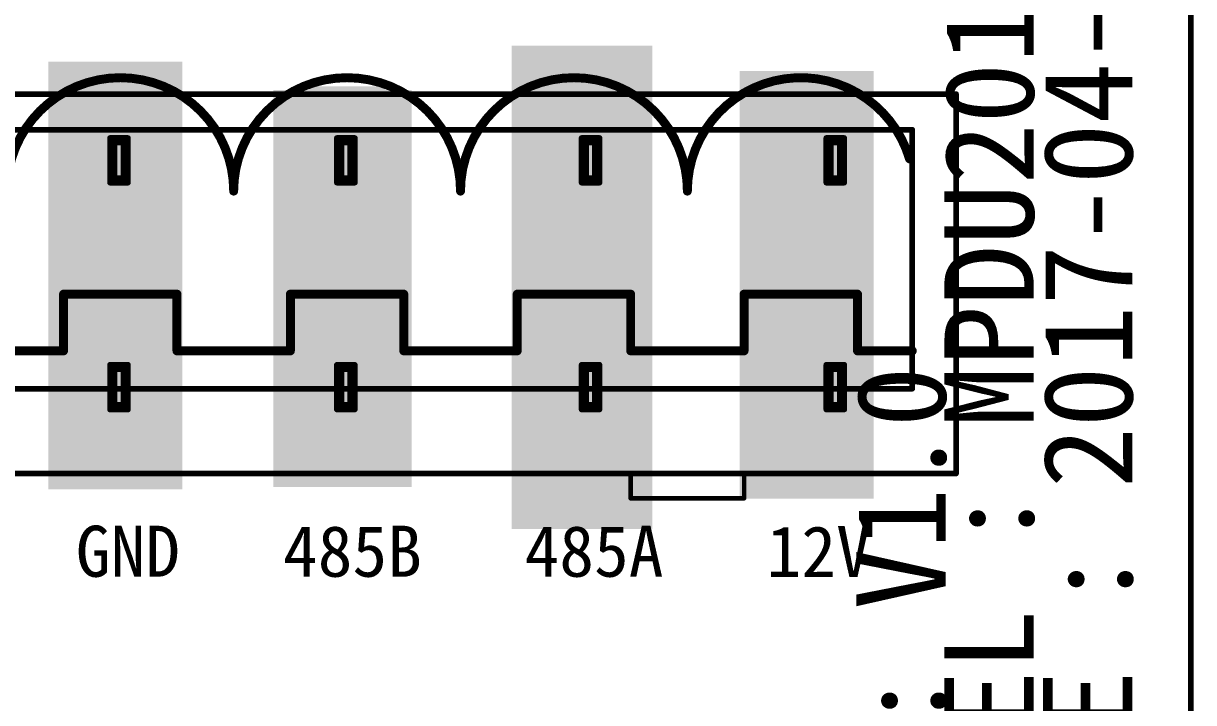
# Model space of a CAD drawing. Header units: inches. Extents: x 32166 to 66782, y 2386 to 7162.
# Drawn here: x 32972.6 to 33234.7, y 3552 to 3704.1 of the extents above; entities that cross this region are included whole.
import ezdxf

# ---------------------------------------------------------------- set-up
doc = ezdxf.new("R2010")
doc.units = ezdxf.units.IN
doc.header["$LTSCALE"] = 0.64311
doc.header["$MEASUREMENT"] = 0
for name, color, linetype in [('KEEPOUTLAYER', 6, 'CONTINUOUS'), ('MIDLAYER9', 2, 'CONTINUOUS'), ('MULTILAYER', 9, 'CONTINUOUS'), ('TOPLAYER', 1, 'CONTINUOUS'), ('TOPOVERLAY', 2, 'CONTINUOUS'), ('TOPSOLDER', 216, 'CONTINUOUS')]:
    doc.layers.add(name, color=color, linetype=linetype)
doc.styles.get("Standard").update_dxf_attribs({"font": 'txt', "width": 0.8})

msp = doc.modelspace()

# ---------------------------------------------------------------- linework, layer by layer
at = {"layer": 'KEEPOUTLAYER', "const_width": 1.28}
msp.add_lwpolyline([(33234.02, 3394.92), (33234.02, 3894.92)], dxfattribs=at)
at = {"layer": 'MIDLAYER9'}
for points in [[(32986.8, 3658.95), (33001.8, 3658.95), (32986.8, 3688.95), (33001.8, 3688.95)], [(33037.6, 3658.95), (33052.6, 3658.95), (33037.6, 3688.95), (33052.6, 3688.95)], [(33088.4, 3658.95), (33103.4, 3658.95), (33088.4, 3688.95), (33103.4, 3688.95)], [(33139.2, 3658.95), (33154.2, 3658.95), (33139.2, 3688.95), (33154.2, 3688.95)], [(32986.8, 3608.11), (33001.8, 3608.11), (32986.8, 3638.11), (33001.8, 3638.11)], [(33037.6, 3608.11), (33052.6, 3608.11), (33037.6, 3638.11), (33052.6, 3638.11)], [(33088.4, 3608.11), (33103.4, 3608.11), (33088.4, 3638.11), (33103.4, 3638.11)], [(33139.2, 3608.11), (33154.2, 3608.11), (33139.2, 3638.11), (33154.2, 3638.11)]]:
    msp.add_solid(points, dxfattribs=at)
at = {"layer": 'MULTILAYER'}
for points in [[(32986.8, 3658.95), (33001.8, 3658.95), (32986.8, 3688.95), (33001.8, 3688.95)], [(33037.6, 3658.95), (33052.6, 3658.95), (33037.6, 3688.95), (33052.6, 3688.95)], [(33088.4, 3658.95), (33103.4, 3658.95), (33088.4, 3688.95), (33103.4, 3688.95)], [(33139.2, 3658.95), (33154.2, 3658.95), (33139.2, 3688.95), (33154.2, 3688.95)], [(32986.8, 3608.11), (33001.8, 3608.11), (32986.8, 3638.11), (33001.8, 3638.11)], [(33037.6, 3608.11), (33052.6, 3608.11), (33037.6, 3638.11), (33052.6, 3638.11)], [(33088.4, 3608.11), (33103.4, 3608.11), (33088.4, 3638.11), (33103.4, 3638.11)], [(33139.2, 3608.11), (33154.2, 3608.11), (33139.2, 3638.11), (33154.2, 3638.11)]]:
    msp.add_solid(points, dxfattribs=at)
at = {"layer": 'TOPLAYER'}
for points in [[(33081.93, 3590.87), (33113.42, 3590.87), (33081.93, 3699.08), (33113.42, 3699.08)], [(32978.23, 3599.75), (33008.21, 3599.75), (32978.23, 3695.51), (33008.21, 3695.51)], [(33133.03, 3597.65), (33163.01, 3597.65), (33133.03, 3693.41), (33163.01, 3693.41)], [(32986.8, 3658.95), (33001.8, 3658.95), (32986.8, 3688.95), (33001.8, 3688.95)], [(33028.59, 3600.27), (33059.58, 3600.27), (33028.59, 3689.17), (33059.58, 3689.17)], [(33037.6, 3658.95), (33052.6, 3658.95), (33037.6, 3688.95), (33052.6, 3688.95)], [(33088.4, 3658.95), (33103.4, 3658.95), (33088.4, 3688.95), (33103.4, 3688.95)], [(33139.2, 3658.95), (33154.2, 3658.95), (33139.2, 3688.95), (33154.2, 3688.95)], [(32986.8, 3608.11), (33001.8, 3608.11), (32986.8, 3638.11), (33001.8, 3638.11)], [(33037.6, 3608.11), (33052.6, 3608.11), (33037.6, 3638.11), (33052.6, 3638.11)], [(33088.4, 3608.11), (33103.4, 3608.11), (33088.4, 3638.11), (33103.4, 3638.11)], [(33139.2, 3608.11), (33154.2, 3608.11), (33139.2, 3638.11), (33154.2, 3638.11)]]:
    msp.add_solid(points, dxfattribs=at)
at = {"layer": 'TOPOVERLAY', "const_width": 2}
for points in [[(32968.9, 3666.53, -1), (33019.7, 3666.53)], [(33019.7, 3666.53, -1), (33070.5, 3666.53)], [(33070.5, 3666.53, -1), (33121.3, 3666.53)], [(33121.3, 3666.53, -0.865389), (33171.05, 3673.75)]]:
    msp.add_lwpolyline(points, format="xyb", dxfattribs=at)
at = {"layer": 'TOPOVERLAY'}
for points, const_width in [([(32806.66, 3688.27), (33181.46, 3688.27)], 1.27), ([(33181.46, 3603.27), (33181.46, 3688.27)], 1.27), ([(32816.46, 3680.27), (33171.66, 3680.27)], 1.27), ([(33171.66, 3622.27), (33171.66, 3680.27)], 1.27), ([(32992.02, 3678.42), (32996.02, 3678.42)], 1.28), ([(32992.02, 3678.42), (32993.02, 3677.42)], 1.28), ([(32992.02, 3668.42), (32992.02, 3678.42)], 1.28), ([(32993.02, 3677.42), (32995.02, 3677.42)], 1.28), ([(32993.02, 3669.42), (32993.02, 3677.42)], 1.28), ([(32995.02, 3677.42), (32996.02, 3678.42)], 1.28), ([(32995.02, 3669.42), (32995.02, 3677.42)], 1.28), ([(32996.02, 3668.42), (32996.02, 3678.42)], 1.28), ([(33042.82, 3678.42), (33043.82, 3677.42)], 1.28), ([(33042.82, 3678.42), (33046.82, 3678.42)], 1.28), ([(33042.82, 3668.42), (33042.82, 3678.42)], 1.28), ([(33043.82, 3669.42), (33043.82, 3677.42)], 1.28), ([(33043.82, 3677.42), (33045.82, 3677.42)], 1.28), ([(33045.82, 3677.42), (33046.82, 3678.42)], 1.28), ([(33045.82, 3669.42), (33045.82, 3677.42)], 1.28), ([(33046.82, 3668.42), (33046.82, 3678.42)], 1.28), ([(33097.62, 3678.42), (33098.62, 3677.42)], 1.28), ([(33097.62, 3668.42), (33097.62, 3678.42)], 1.28), ([(33097.62, 3678.42), (33101.62, 3678.42)], 1.28), ([(33098.62, 3669.42), (33098.62, 3677.42)], 1.28), ([(33098.62, 3677.42), (33100.62, 3677.42)], 1.28), ([(33100.62, 3677.42), (33101.62, 3678.42)], 1.28), ([(33100.62, 3669.42), (33100.62, 3677.42)], 1.28), ([(33101.62, 3668.42), (33101.62, 3678.42)], 1.28), ([(33152.42, 3668.42), (33152.42, 3678.42)], 1.28), ([(33152.42, 3678.42), (33153.42, 3677.42)], 1.28), ([(33152.42, 3678.42), (33156.42, 3678.42)], 1.28), ([(33153.42, 3669.42), (33153.42, 3677.42)], 1.28), ([(33153.42, 3677.42), (33155.42, 3677.42)], 1.28), ([(33155.42, 3677.42), (33156.42, 3678.42)], 1.28), ([(33155.42, 3669.42), (33155.42, 3677.42)], 1.28), ([(33156.42, 3668.42), (33156.42, 3678.42)], 1.28), ([(32992.02, 3668.42), (32993.02, 3669.42)], 1.28), ([(32992.02, 3668.42), (32996.02, 3668.42)], 1.28), ([(32993.02, 3669.42), (32995.02, 3669.42)], 1.28), ([(32995.02, 3669.42), (32996.02, 3668.42)], 1.28), ([(33042.82, 3668.42), (33043.82, 3669.42)], 1.28), ([(33042.82, 3668.42), (33046.82, 3668.42)], 1.28), ([(33043.82, 3669.42), (33045.82, 3669.42)], 1.28), ([(33045.82, 3669.42), (33046.82, 3668.42)], 1.28), ([(33097.62, 3668.42), (33098.62, 3669.42)], 1.28), ([(33097.62, 3668.42), (33101.62, 3668.42)], 1.28), ([(33098.62, 3669.42), (33100.62, 3669.42)], 1.28), ([(33100.62, 3669.42), (33101.62, 3668.42)], 1.28), ([(33152.42, 3668.42), (33153.42, 3669.42)], 1.28), ([(33152.42, 3668.42), (33156.42, 3668.42)], 1.28), ([(33153.42, 3669.42), (33155.42, 3669.42)], 1.28), ([(33155.42, 3669.42), (33156.42, 3668.42)], 1.28), ([(32981.6, 3630.75), (32981.6, 3643.45)], 2), ([(32981.6, 3643.45), (33007, 3643.45)], 2), ([(33007, 3630.75), (33007, 3643.45)], 2), ([(33032.4, 3630.75), (33032.4, 3643.45)], 2), ([(33032.4, 3643.45), (33057.8, 3643.45)], 2), ([(33057.8, 3630.75), (33057.8, 3643.45)], 2), ([(33083.2, 3630.75), (33083.2, 3643.45)], 2), ([(33083.2, 3643.45), (33108.6, 3643.45)], 2), ([(33108.6, 3630.75), (33108.6, 3643.45)], 2), ([(33134, 3630.75), (33134, 3643.45)], 2), ([(33134, 3643.45), (33159.4, 3643.45)], 2), ([(33159.4, 3630.75), (33159.4, 3643.45)], 2), ([(32956.2, 3630.75), (32981.6, 3630.75)], 2), ([(33007, 3630.75), (33032.4, 3630.75)], 2), ([(33057.8, 3630.75), (33083.2, 3630.75)], 2), ([(33108.6, 3630.75), (33134, 3630.75)], 2), ([(33159.4, 3630.75), (33171.66, 3630.75)], 2), ([(32992.02, 3627.62), (32993.02, 3626.62)], 1.28), ([(32992.02, 3627.62), (32996.02, 3627.62)], 1.28), ([(32992.02, 3617.62), (32992.02, 3627.62)], 1.28), ([(32993.02, 3626.62), (32995.02, 3626.62)], 1.28), ([(32993.02, 3618.62), (32993.02, 3626.62)], 1.28), ([(32995.02, 3626.62), (32996.02, 3627.62)], 1.28), ([(32995.02, 3618.62), (32995.02, 3626.62)], 1.28), ([(32996.02, 3617.62), (32996.02, 3627.62)], 1.28), ([(33042.82, 3617.62), (33042.82, 3627.62)], 1.28), ([(33042.82, 3627.62), (33043.82, 3626.62)], 1.28), ([(33042.82, 3627.62), (33046.82, 3627.62)], 1.28), ([(33043.82, 3618.62), (33043.82, 3626.62)], 1.28), ([(33043.82, 3626.62), (33045.82, 3626.62)], 1.28), ([(33045.82, 3626.62), (33046.82, 3627.62)], 1.28), ([(33045.82, 3618.62), (33045.82, 3626.62)], 1.28), ([(33046.82, 3617.62), (33046.82, 3627.62)], 1.28), ([(33097.62, 3617.62), (33097.62, 3627.62)], 1.28), ([(33097.62, 3627.62), (33098.62, 3626.62)], 1.28), ([(33097.62, 3627.62), (33101.62, 3627.62)], 1.28), ([(33098.62, 3618.62), (33098.62, 3626.62)], 1.28), ([(33098.62, 3626.62), (33100.62, 3626.62)], 1.28), ([(33100.62, 3626.62), (33101.62, 3627.62)], 1.28), ([(33100.62, 3618.62), (33100.62, 3626.62)], 1.28), ([(33101.62, 3617.62), (33101.62, 3627.62)], 1.28), ([(33152.42, 3617.62), (33152.42, 3627.62)], 1.28), ([(33152.42, 3627.62), (33153.42, 3626.62)], 1.28), ([(33152.42, 3627.62), (33156.42, 3627.62)], 1.28), ([(33153.42, 3618.62), (33153.42, 3626.62)], 1.28), ([(33153.42, 3626.62), (33155.42, 3626.62)], 1.28), ([(33155.42, 3626.62), (33156.42, 3627.62)], 1.28), ([(33155.42, 3618.62), (33155.42, 3626.62)], 1.28), ([(33156.42, 3617.62), (33156.42, 3627.62)], 1.28), ([(32816.46, 3622.27), (33171.66, 3622.27)], 1.27), ([(32992.02, 3617.62), (32993.02, 3618.62)], 1.28), ([(32993.02, 3618.62), (32995.02, 3618.62)], 1.28), ([(32995.02, 3618.62), (32996.02, 3617.62)], 1.28), ([(33042.82, 3617.62), (33043.82, 3618.62)], 1.28), ([(33043.82, 3618.62), (33045.82, 3618.62)], 1.28), ([(33045.82, 3618.62), (33046.82, 3617.62)], 1.28), ([(33097.62, 3617.62), (33098.62, 3618.62)], 1.28), ([(33098.62, 3618.62), (33100.62, 3618.62)], 1.28), ([(33100.62, 3618.62), (33101.62, 3617.62)], 1.28), ([(33152.42, 3617.62), (33153.42, 3618.62)], 1.28), ([(33153.42, 3618.62), (33155.42, 3618.62)], 1.28), ([(33155.42, 3618.62), (33156.42, 3617.62)], 1.28), ([(32992.02, 3617.62), (32996.02, 3617.62)], 1.28), ([(33042.82, 3617.62), (33046.82, 3617.62)], 1.28), ([(33097.62, 3617.62), (33101.62, 3617.62)], 1.28), ([(33152.42, 3617.62), (33156.42, 3617.62)], 1.28), ([(32806.66, 3603.27), (33181.46, 3603.27)], 1.27), ([(33108.6, 3597.71), (33108.6, 3603.27)], 1), ([(33134, 3597.71), (33134, 3603.27)], 1), ([(33108.6, 3597.71), (33134, 3597.71)], 1)]:
    msp.add_lwpolyline(points, dxfattribs=dict(at, const_width=const_width))
for points, const_width in [([(33181.78, 3688.27, 1), (33181.15, 3688.27, 1)], 0.636), ([(33181.78, 3688.27, 1), (33181.15, 3688.27, 1)], 0.636), ([(33171.98, 3680.27, 1), (33171.35, 3680.27, 1)], 0.636), ([(33171.98, 3680.27, 1), (33171.35, 3680.27, 1)], 0.636), ([(32991.7, 3678.42, 1), (32992.34, 3678.42, 1)], 0.639), ([(32991.7, 3678.42, 1), (32992.34, 3678.42, 1)], 0.639), ([(32991.7, 3678.42, 1), (32992.34, 3678.42, 1)], 0.639), ([(32992.7, 3677.42, 1), (32993.34, 3677.42, 1)], 0.639), ([(32992.7, 3677.42, 1), (32993.34, 3677.42, 1)], 0.639), ([(32992.7, 3677.42, 1), (32993.34, 3677.42, 1)], 0.639), ([(32994.7, 3677.42, 1), (32995.34, 3677.42, 1)], 0.639), ([(32994.7, 3677.42, 1), (32995.34, 3677.42, 1)], 0.639), ([(32994.7, 3677.42, 1), (32995.34, 3677.42, 1)], 0.639), ([(32995.7, 3678.42, 1), (32996.34, 3678.42, 1)], 0.639), ([(32995.7, 3678.42, 1), (32996.34, 3678.42, 1)], 0.639), ([(32995.7, 3678.42, 1), (32996.34, 3678.42, 1)], 0.639), ([(33042.5, 3678.42, 1), (33043.14, 3678.42, 1)], 0.639), ([(33042.5, 3678.42, 1), (33043.14, 3678.42, 1)], 0.639), ([(33042.5, 3678.42, 1), (33043.14, 3678.42, 1)], 0.639), ([(33043.5, 3677.42, 1), (33044.14, 3677.42, 1)], 0.639), ([(33043.5, 3677.42, 1), (33044.14, 3677.42, 1)], 0.639), ([(33043.5, 3677.42, 1), (33044.14, 3677.42, 1)], 0.639), ([(33045.5, 3677.42, 1), (33046.14, 3677.42, 1)], 0.639), ([(33045.5, 3677.42, 1), (33046.14, 3677.42, 1)], 0.639), ([(33045.5, 3677.42, 1), (33046.14, 3677.42, 1)], 0.639), ([(33046.5, 3678.42, 1), (33047.14, 3678.42, 1)], 0.639), ([(33046.5, 3678.42, 1), (33047.14, 3678.42, 1)], 0.639), ([(33046.5, 3678.42, 1), (33047.14, 3678.42, 1)], 0.639), ([(33097.3, 3678.42, 1), (33097.94, 3678.42, 1)], 0.639), ([(33097.3, 3678.42, 1), (33097.94, 3678.42, 1)], 0.639), ([(33097.3, 3678.42, 1), (33097.94, 3678.42, 1)], 0.639), ([(33098.3, 3677.42, 1), (33098.94, 3677.42, 1)], 0.639), ([(33098.3, 3677.42, 1), (33098.94, 3677.42, 1)], 0.639), ([(33098.3, 3677.42, 1), (33098.94, 3677.42, 1)], 0.639), ([(33100.3, 3677.42, 1), (33100.94, 3677.42, 1)], 0.639), ([(33100.3, 3677.42, 1), (33100.94, 3677.42, 1)], 0.639), ([(33100.3, 3677.42, 1), (33100.94, 3677.42, 1)], 0.639), ([(33101.3, 3678.42, 1), (33101.94, 3678.42, 1)], 0.639), ([(33101.3, 3678.42, 1), (33101.94, 3678.42, 1)], 0.639), ([(33101.3, 3678.42, 1), (33101.94, 3678.42, 1)], 0.639), ([(33152.1, 3678.42, 1), (33152.74, 3678.42, 1)], 0.639), ([(33152.1, 3678.42, 1), (33152.74, 3678.42, 1)], 0.639), ([(33152.1, 3678.42, 1), (33152.74, 3678.42, 1)], 0.639), ([(33153.1, 3677.42, 1), (33153.74, 3677.42, 1)], 0.639), ([(33153.1, 3677.42, 1), (33153.74, 3677.42, 1)], 0.639), ([(33153.1, 3677.42, 1), (33153.74, 3677.42, 1)], 0.639), ([(33155.1, 3677.42, 1), (33155.74, 3677.42, 1)], 0.639), ([(33155.1, 3677.42, 1), (33155.74, 3677.42, 1)], 0.639), ([(33155.1, 3677.42, 1), (33155.74, 3677.42, 1)], 0.639), ([(33156.1, 3678.42, 1), (33156.74, 3678.42, 1)], 0.639), ([(33156.1, 3678.42, 1), (33156.74, 3678.42, 1)], 0.639), ([(33156.1, 3678.42, 1), (33156.74, 3678.42, 1)], 0.639), ([(33171.55, 3673.75, 1), (33170.55, 3673.75, 1)], 1), ([(32991.7, 3668.42, 1), (32992.34, 3668.42, 1)], 0.639), ([(32991.7, 3668.42, 1), (32992.34, 3668.42, 1)], 0.639), ([(32991.7, 3668.42, 1), (32992.34, 3668.42, 1)], 0.639), ([(32992.7, 3669.42, 1), (32993.34, 3669.42, 1)], 0.639), ([(32992.7, 3669.42, 1), (32993.34, 3669.42, 1)], 0.639), ([(32992.7, 3669.42, 1), (32993.34, 3669.42, 1)], 0.639), ([(32994.7, 3669.42, 1), (32995.34, 3669.42, 1)], 0.639), ([(32994.7, 3669.42, 1), (32995.34, 3669.42, 1)], 0.639), ([(32994.7, 3669.42, 1), (32995.34, 3669.42, 1)], 0.639), ([(32995.7, 3668.42, 1), (32996.34, 3668.42, 1)], 0.639), ([(32995.7, 3668.42, 1), (32996.34, 3668.42, 1)], 0.639), ([(32995.7, 3668.42, 1), (32996.34, 3668.42, 1)], 0.639), ([(33042.5, 3668.42, 1), (33043.14, 3668.42, 1)], 0.639), ([(33042.5, 3668.42, 1), (33043.14, 3668.42, 1)], 0.639), ([(33042.5, 3668.42, 1), (33043.14, 3668.42, 1)], 0.639), ([(33043.5, 3669.42, 1), (33044.14, 3669.42, 1)], 0.639), ([(33043.5, 3669.42, 1), (33044.14, 3669.42, 1)], 0.639), ([(33043.5, 3669.42, 1), (33044.14, 3669.42, 1)], 0.639), ([(33045.5, 3669.42, 1), (33046.14, 3669.42, 1)], 0.639), ([(33045.5, 3669.42, 1), (33046.14, 3669.42, 1)], 0.639), ([(33045.5, 3669.42, 1), (33046.14, 3669.42, 1)], 0.639), ([(33046.5, 3668.42, 1), (33047.14, 3668.42, 1)], 0.639), ([(33046.5, 3668.42, 1), (33047.14, 3668.42, 1)], 0.639), ([(33046.5, 3668.42, 1), (33047.14, 3668.42, 1)], 0.639), ([(33097.3, 3668.42, 1), (33097.94, 3668.42, 1)], 0.639), ([(33097.3, 3668.42, 1), (33097.94, 3668.42, 1)], 0.639), ([(33097.3, 3668.42, 1), (33097.94, 3668.42, 1)], 0.639), ([(33098.3, 3669.42, 1), (33098.94, 3669.42, 1)], 0.639), ([(33098.3, 3669.42, 1), (33098.94, 3669.42, 1)], 0.639), ([(33098.3, 3669.42, 1), (33098.94, 3669.42, 1)], 0.639), ([(33100.3, 3669.42, 1), (33100.94, 3669.42, 1)], 0.639), ([(33100.3, 3669.42, 1), (33100.94, 3669.42, 1)], 0.639), ([(33100.3, 3669.42, 1), (33100.94, 3669.42, 1)], 0.639), ([(33101.3, 3668.42, 1), (33101.94, 3668.42, 1)], 0.639), ([(33101.3, 3668.42, 1), (33101.94, 3668.42, 1)], 0.639), ([(33101.3, 3668.42, 1), (33101.94, 3668.42, 1)], 0.639), ([(33152.1, 3668.42, 1), (33152.74, 3668.42, 1)], 0.639), ([(33152.1, 3668.42, 1), (33152.74, 3668.42, 1)], 0.639), ([(33152.1, 3668.42, 1), (33152.74, 3668.42, 1)], 0.639), ([(33153.1, 3669.42, 1), (33153.74, 3669.42, 1)], 0.639), ([(33153.1, 3669.42, 1), (33153.74, 3669.42, 1)], 0.639), ([(33153.1, 3669.42, 1), (33153.74, 3669.42, 1)], 0.639), ([(33155.1, 3669.42, 1), (33155.74, 3669.42, 1)], 0.639), ([(33155.1, 3669.42, 1), (33155.74, 3669.42, 1)], 0.639), ([(33155.1, 3669.42, 1), (33155.74, 3669.42, 1)], 0.639), ([(33156.1, 3668.42, 1), (33156.74, 3668.42, 1)], 0.639), ([(33156.1, 3668.42, 1), (33156.74, 3668.42, 1)], 0.639), ([(33156.1, 3668.42, 1), (33156.74, 3668.42, 1)], 0.639), ([(33020.2, 3666.53, 1), (33019.2, 3666.53, 1)], 1), ([(33020.2, 3666.53, 1), (33019.2, 3666.53, 1)], 1), ([(33071, 3666.53, 1), (33070, 3666.53, 1)], 1), ([(33071, 3666.53, 1), (33070, 3666.53, 1)], 1), ([(33121.8, 3666.53, 1), (33120.8, 3666.53, 1)], 1), ([(33121.8, 3666.53, 1), (33120.8, 3666.53, 1)], 1), ([(32982.1, 3643.45, 1), (32981.1, 3643.45, 1)], 1), ([(32982.1, 3643.45, 1), (32981.1, 3643.45, 1)], 1), ([(33007.5, 3643.45, 1), (33006.5, 3643.45, 1)], 1), ([(33007.5, 3643.45, 1), (33006.5, 3643.45, 1)], 1), ([(33032.9, 3643.45, 1), (33031.9, 3643.45, 1)], 1), ([(33032.9, 3643.45, 1), (33031.9, 3643.45, 1)], 1), ([(33058.3, 3643.45, 1), (33057.3, 3643.45, 1)], 1), ([(33058.3, 3643.45, 1), (33057.3, 3643.45, 1)], 1), ([(33083.7, 3643.45, 1), (33082.7, 3643.45, 1)], 1), ([(33083.7, 3643.45, 1), (33082.7, 3643.45, 1)], 1), ([(33109.1, 3643.45, 1), (33108.1, 3643.45, 1)], 1), ([(33109.1, 3643.45, 1), (33108.1, 3643.45, 1)], 1), ([(33134.5, 3643.45, 1), (33133.5, 3643.45, 1)], 1), ([(33134.5, 3643.45, 1), (33133.5, 3643.45, 1)], 1), ([(33159.9, 3643.45, 1), (33158.9, 3643.45, 1)], 1), ([(33159.9, 3643.45, 1), (33158.9, 3643.45, 1)], 1), ([(32982.1, 3630.75, 1), (32981.1, 3630.75, 1)], 1), ([(32982.1, 3630.75, 1), (32981.1, 3630.75, 1)], 1), ([(33007.5, 3630.75, 1), (33006.5, 3630.75, 1)], 1), ([(33007.5, 3630.75, 1), (33006.5, 3630.75, 1)], 1), ([(33032.9, 3630.75, 1), (33031.9, 3630.75, 1)], 1), ([(33032.9, 3630.75, 1), (33031.9, 3630.75, 1)], 1), ([(33058.3, 3630.75, 1), (33057.3, 3630.75, 1)], 1), ([(33058.3, 3630.75, 1), (33057.3, 3630.75, 1)], 1), ([(33083.7, 3630.75, 1), (33082.7, 3630.75, 1)], 1), ([(33083.7, 3630.75, 1), (33082.7, 3630.75, 1)], 1), ([(33109.1, 3630.75, 1), (33108.1, 3630.75, 1)], 1), ([(33109.1, 3630.75, 1), (33108.1, 3630.75, 1)], 1), ([(33134.5, 3630.75, 1), (33133.5, 3630.75, 1)], 1), ([(33134.5, 3630.75, 1), (33133.5, 3630.75, 1)], 1), ([(33159.9, 3630.75, 1), (33158.9, 3630.75, 1)], 1), ([(33159.9, 3630.75, 1), (33158.9, 3630.75, 1)], 1), ([(33172.16, 3630.75, 1), (33171.16, 3630.75, 1)], 1), ([(32991.7, 3627.62, 1), (32992.34, 3627.62, 1)], 0.639), ([(32991.7, 3627.62, 1), (32992.34, 3627.62, 1)], 0.639), ([(32991.7, 3627.62, 1), (32992.34, 3627.62, 1)], 0.639), ([(32992.7, 3626.62, 1), (32993.34, 3626.62, 1)], 0.639), ([(32992.7, 3626.62, 1), (32993.34, 3626.62, 1)], 0.639), ([(32992.7, 3626.62, 1), (32993.34, 3626.62, 1)], 0.639), ([(32994.7, 3626.62, 1), (32995.34, 3626.62, 1)], 0.639), ([(32994.7, 3626.62, 1), (32995.34, 3626.62, 1)], 0.639), ([(32994.7, 3626.62, 1), (32995.34, 3626.62, 1)], 0.639), ([(32995.7, 3627.62, 1), (32996.34, 3627.62, 1)], 0.639), ([(32995.7, 3627.62, 1), (32996.34, 3627.62, 1)], 0.639), ([(32995.7, 3627.62, 1), (32996.34, 3627.62, 1)], 0.639), ([(33042.5, 3627.62, 1), (33043.14, 3627.62, 1)], 0.639), ([(33042.5, 3627.62, 1), (33043.14, 3627.62, 1)], 0.639), ([(33042.5, 3627.62, 1), (33043.14, 3627.62, 1)], 0.639), ([(33043.5, 3626.62, 1), (33044.14, 3626.62, 1)], 0.639), ([(33043.5, 3626.62, 1), (33044.14, 3626.62, 1)], 0.639), ([(33043.5, 3626.62, 1), (33044.14, 3626.62, 1)], 0.639), ([(33045.5, 3626.62, 1), (33046.14, 3626.62, 1)], 0.639), ([(33045.5, 3626.62, 1), (33046.14, 3626.62, 1)], 0.639), ([(33045.5, 3626.62, 1), (33046.14, 3626.62, 1)], 0.639), ([(33046.5, 3627.62, 1), (33047.14, 3627.62, 1)], 0.639), ([(33046.5, 3627.62, 1), (33047.14, 3627.62, 1)], 0.639), ([(33046.5, 3627.62, 1), (33047.14, 3627.62, 1)], 0.639), ([(33097.3, 3627.62, 1), (33097.94, 3627.62, 1)], 0.639), ([(33097.3, 3627.62, 1), (33097.94, 3627.62, 1)], 0.639), ([(33097.3, 3627.62, 1), (33097.94, 3627.62, 1)], 0.639), ([(33098.3, 3626.62, 1), (33098.94, 3626.62, 1)], 0.639), ([(33098.3, 3626.62, 1), (33098.94, 3626.62, 1)], 0.639), ([(33098.3, 3626.62, 1), (33098.94, 3626.62, 1)], 0.639), ([(33100.3, 3626.62, 1), (33100.94, 3626.62, 1)], 0.639), ([(33100.3, 3626.62, 1), (33100.94, 3626.62, 1)], 0.639), ([(33100.3, 3626.62, 1), (33100.94, 3626.62, 1)], 0.639), ([(33101.3, 3627.62, 1), (33101.94, 3627.62, 1)], 0.639), ([(33101.3, 3627.62, 1), (33101.94, 3627.62, 1)], 0.639), ([(33101.3, 3627.62, 1), (33101.94, 3627.62, 1)], 0.639), ([(33152.1, 3627.62, 1), (33152.74, 3627.62, 1)], 0.639), ([(33152.1, 3627.62, 1), (33152.74, 3627.62, 1)], 0.639), ([(33152.1, 3627.62, 1), (33152.74, 3627.62, 1)], 0.639), ([(33153.1, 3626.62, 1), (33153.74, 3626.62, 1)], 0.639), ([(33153.1, 3626.62, 1), (33153.74, 3626.62, 1)], 0.639), ([(33153.1, 3626.62, 1), (33153.74, 3626.62, 1)], 0.639), ([(33155.1, 3626.62, 1), (33155.74, 3626.62, 1)], 0.639), ([(33155.1, 3626.62, 1), (33155.74, 3626.62, 1)], 0.639), ([(33155.1, 3626.62, 1), (33155.74, 3626.62, 1)], 0.639), ([(33156.1, 3627.62, 1), (33156.74, 3627.62, 1)], 0.639), ([(33156.1, 3627.62, 1), (33156.74, 3627.62, 1)], 0.639), ([(33156.1, 3627.62, 1), (33156.74, 3627.62, 1)], 0.639), ([(33171.98, 3622.27, 1), (33171.35, 3622.27, 1)], 0.636), ([(33171.98, 3622.27, 1), (33171.35, 3622.27, 1)], 0.636), ([(32992.7, 3618.62, 1), (32993.34, 3618.62, 1)], 0.639), ([(32992.7, 3618.62, 1), (32993.34, 3618.62, 1)], 0.639), ([(32992.7, 3618.62, 1), (32993.34, 3618.62, 1)], 0.639), ([(32994.7, 3618.62, 1), (32995.34, 3618.62, 1)], 0.639), ([(32994.7, 3618.62, 1), (32995.34, 3618.62, 1)], 0.639), ([(32994.7, 3618.62, 1), (32995.34, 3618.62, 1)], 0.639), ([(33043.5, 3618.62, 1), (33044.14, 3618.62, 1)], 0.639), ([(33043.5, 3618.62, 1), (33044.14, 3618.62, 1)], 0.639), ([(33043.5, 3618.62, 1), (33044.14, 3618.62, 1)], 0.639), ([(33045.5, 3618.62, 1), (33046.14, 3618.62, 1)], 0.639), ([(33045.5, 3618.62, 1), (33046.14, 3618.62, 1)], 0.639), ([(33045.5, 3618.62, 1), (33046.14, 3618.62, 1)], 0.639), ([(33098.3, 3618.62, 1), (33098.94, 3618.62, 1)], 0.639), ([(33098.3, 3618.62, 1), (33098.94, 3618.62, 1)], 0.639), ([(33098.3, 3618.62, 1), (33098.94, 3618.62, 1)], 0.639), ([(33100.3, 3618.62, 1), (33100.94, 3618.62, 1)], 0.639), ([(33100.3, 3618.62, 1), (33100.94, 3618.62, 1)], 0.639), ([(33100.3, 3618.62, 1), (33100.94, 3618.62, 1)], 0.639), ([(33153.1, 3618.62, 1), (33153.74, 3618.62, 1)], 0.639), ([(33153.1, 3618.62, 1), (33153.74, 3618.62, 1)], 0.639), ([(33153.1, 3618.62, 1), (33153.74, 3618.62, 1)], 0.639), ([(33155.1, 3618.62, 1), (33155.74, 3618.62, 1)], 0.639), ([(33155.1, 3618.62, 1), (33155.74, 3618.62, 1)], 0.639), ([(33155.1, 3618.62, 1), (33155.74, 3618.62, 1)], 0.639), ([(32991.7, 3617.62, 1), (32992.34, 3617.62, 1)], 0.639), ([(32991.7, 3617.62, 1), (32992.34, 3617.62, 1)], 0.639), ([(32991.7, 3617.62, 1), (32992.34, 3617.62, 1)], 0.639), ([(32995.7, 3617.62, 1), (32996.34, 3617.62, 1)], 0.639), ([(32995.7, 3617.62, 1), (32996.34, 3617.62, 1)], 0.639), ([(32995.7, 3617.62, 1), (32996.34, 3617.62, 1)], 0.639), ([(33042.5, 3617.62, 1), (33043.14, 3617.62, 1)], 0.639), ([(33042.5, 3617.62, 1), (33043.14, 3617.62, 1)], 0.639), ([(33042.5, 3617.62, 1), (33043.14, 3617.62, 1)], 0.639), ([(33046.5, 3617.62, 1), (33047.14, 3617.62, 1)], 0.639), ([(33046.5, 3617.62, 1), (33047.14, 3617.62, 1)], 0.639), ([(33046.5, 3617.62, 1), (33047.14, 3617.62, 1)], 0.639), ([(33097.3, 3617.62, 1), (33097.94, 3617.62, 1)], 0.639), ([(33097.3, 3617.62, 1), (33097.94, 3617.62, 1)], 0.639), ([(33097.3, 3617.62, 1), (33097.94, 3617.62, 1)], 0.639), ([(33101.3, 3617.62, 1), (33101.94, 3617.62, 1)], 0.639), ([(33101.3, 3617.62, 1), (33101.94, 3617.62, 1)], 0.639), ([(33101.3, 3617.62, 1), (33101.94, 3617.62, 1)], 0.639), ([(33152.1, 3617.62, 1), (33152.74, 3617.62, 1)], 0.639), ([(33152.1, 3617.62, 1), (33152.74, 3617.62, 1)], 0.639), ([(33152.1, 3617.62, 1), (33152.74, 3617.62, 1)], 0.639), ([(33156.1, 3617.62, 1), (33156.74, 3617.62, 1)], 0.639), ([(33156.1, 3617.62, 1), (33156.74, 3617.62, 1)], 0.639), ([(33156.1, 3617.62, 1), (33156.74, 3617.62, 1)], 0.639), ([(33108.85, 3603.27, 1), (33108.35, 3603.27, 1)], 0.5), ([(33134.25, 3603.27, 1), (33133.75, 3603.27, 1)], 0.5), ([(33181.78, 3603.27, 1), (33181.15, 3603.27, 1)], 0.636), ([(33181.78, 3603.27, 1), (33181.15, 3603.27, 1)], 0.636), ([(33108.85, 3597.71, 1), (33108.35, 3597.71, 1)], 0.5), ([(33108.85, 3597.71, 1), (33108.35, 3597.71, 1)], 0.5), ([(33134.25, 3597.71, 1), (33133.75, 3597.71, 1)], 0.5), ([(33134.25, 3597.71, 1), (33133.75, 3597.71, 1)], 0.5)]:
    msp.add_lwpolyline(points, format="xyb", close=True, dxfattribs=dict(at, const_width=const_width))
at = {"layer": 'TOPSOLDER'}
for points in [[(32985.78, 3657.93), (33002.81, 3657.93), (32985.78, 3689.96), (33002.81, 3689.96)], [(33036.58, 3657.93), (33053.61, 3657.93), (33036.58, 3689.96), (33053.61, 3689.96)], [(33087.38, 3657.93), (33104.41, 3657.93), (33087.38, 3689.96), (33104.41, 3689.96)], [(33138.18, 3657.93), (33155.21, 3657.93), (33138.18, 3689.96), (33155.21, 3689.96)], [(32985.78, 3607.1), (33002.81, 3607.1), (32985.78, 3639.13), (33002.81, 3639.13)], [(33036.58, 3607.1), (33053.61, 3607.1), (33036.58, 3639.13), (33053.61, 3639.13)], [(33087.38, 3607.1), (33104.41, 3607.1), (33087.38, 3639.13), (33104.41, 3639.13)], [(33138.18, 3607.1), (33155.21, 3607.1), (33138.18, 3639.13), (33155.21, 3639.13)]]:
    msp.add_solid(points, dxfattribs=at)

# ---------------------------------------------------------------- texts
at = {"layer": 'TOPOVERLAY'}
for s, height, rotation, p in [('MODEL : MPDU2017-ZJ. PCB', 20, 90, (33198.85, 3504.79)), ('DATE : 2017-04-01', 20, 90, (33220.95, 3504.79)), ('REV: V1.0', 20, 90, (33179.15, 3504.79)), ('GND', 11.43, 360, (32984.35, 3580.16)), ('485B', 11.43, 360, (33030.75, 3580.16)), ('485A', 11.43, 360, (33084.85, 3580.16)), ('12V', 11.43, 360, (33139.05, 3580.09))]:
    msp.add_text(s, height=height, rotation=rotation, dxfattribs=at).set_placement(p)

doc.saveas('drawing.dxf')
